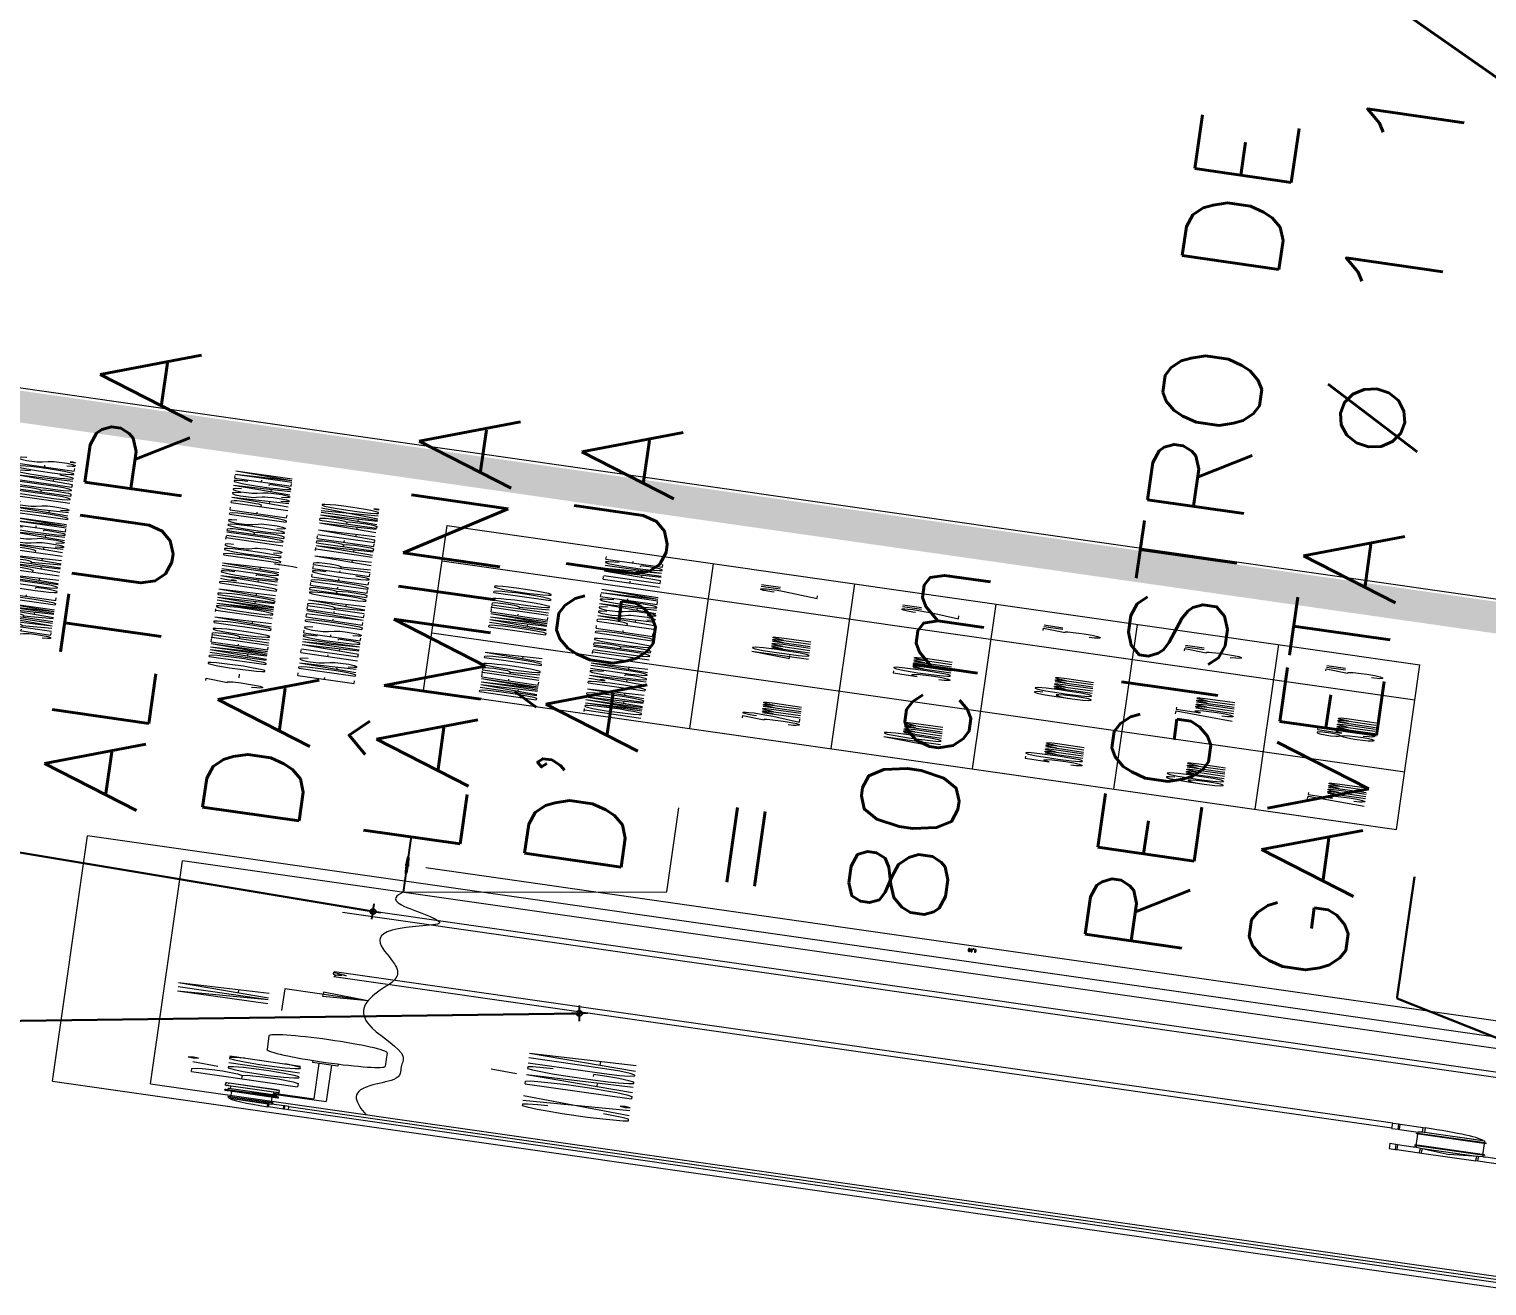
# Model space of a CAD drawing. Header units: millimetres. Extents: x -361192058 to 101130107379, y -14071650034 to 19218552450.
# Drawn here: x -137708.7 to -137434.1, y 43456.7 to 43693.5 of the extents above; entities that cross this region are included whole.
import ezdxf
from ezdxf.enums import TextEntityAlignment as Align

# ---------------------------------------------------------------- set-up
doc = ezdxf.new("R2010")
doc.units = ezdxf.units.MM
doc.header["$LTSCALE"] = 0.5
for name, color, linetype in [('02', 2, 'Continuous'), ('APBAN', 4, 'Continuous'), ('COTAS', 7, 'Continuous'), ('parede', 2, 'Continuous'), ('TEXT02', 3, 'Continuous'), ('tubulação esg', 4, 'Continuous'), ('TXT_0', 7, 'Continuous'), ('TXT_2', 6, 'Continuous')]:
    doc.layers.add(name, color=color, linetype=linetype)
doc.styles.add('ADITIVOCAD', font='ROMANS.shx')
doc.styles.add('COTAS', font='romans.shx')
doc.styles.add('R80', font='simplex.shx', dxfattribs={"height": 0.2})
doc.styles.add('ROMANS', font='romans', dxfattribs={"height": 0.1})
doc.styles.get("Standard").update_dxf_attribs({"font": 'txt.shx', "height": 0.12})
doc.dimstyles.new('COTAS', dxfattribs={"dimtxt": 0.08, "dimasz": 0.06, "dimexe": 0.18, "dimexo": 0.0625, "dimgap": 0.05, "dimtad": 1, "dimdec": 4, "dimzin": 4, "dimdsep": 46, "dimtxsty": 'R80', "dimblk1": 'DOT', "dimblk2": 'DOT', "dimsah": 1, "dimcen": 0.09, "dimse1": 1, "dimse2": 1, "dimclrt": 150, "dimadec": 0, "dimazin": 0, "dimtfac": 1, "dimtdec": 4, "dimtmove": 2, "dimatfit": 3, "dimldrblk": 'DOT', "dimfxl": 0, "dimtolj": 1, "dimtzin": 0, "dimarcsym": 0})

# ---------------------------------------------------------------- blocks, each defined once
blk = doc.blocks.new('_Dot')
at = {"color": 0, "lineweight": -2}
blk.add_line((-0.5, 0), (-1, 0), dxfattribs=at)
at = {"color": 0, "const_width": 0.5}
blk.add_lwpolyline([(-0.25, 0, 1), (0.25, 0, 1)], format="xyb", close=True, dxfattribs=at)
blk = doc.blocks.new('DOT')
for p, q in [((0, -1.5), (0, 1.5)), ((1.5, 0), (-1.5, 0))]:
    blk.add_line(p, q)
blk.add_circle((0, 0), 0.5)
blk = doc.blocks.new('BOLA')
for p, q in [((0, -1.435), (0, 1.435)), ((-1.435, 0), (1.435, 0))]:
    blk.add_line(p, q)
blk.add_circle((0, 0), 0.452)
blk = doc.blocks.new('APROVADO QUADRA 21.2 MBVII')
at = {"layer": '02', "color": 4, "lineweight": 18}
for p, q in [((4519.649, 2477.5429), (4521.2106, 2476.7155)), ((4521.2106, 2476.7155), (4524.6991, 2476.7155))]:
    blk.add_line(p, q, dxfattribs=at)
at = {"layer": '02', "color": 7, "lineweight": 18}
blk.add_line((4520.7755, 2473.9785), (4520.7755, 2477.4829), dxfattribs=at)
at = {"layer": '02', "lineweight": 18}
blk.add_lwpolyline([(4476.7707, 2438.8395), (4537.9707, 2438.8395), (4537.9707, 2483.3895), (4476.7707, 2483.3895)], close=True, dxfattribs=at)
at = {"layer": '02', "lineweight": 18, "const_width": 0.1}
blk.add_lwpolyline([(4477.5207, 2439.5895), (4537.2207, 2439.5895), (4537.2207, 2482.6395), (4477.5207, 2482.6395)], close=True, dxfattribs=at)
at = {"layer": 'COTAS', "lineweight": 18}
for p, q in [((4515.0233, 2477.8715), (4514.1216, 2477.8715)), ((4515.0229, 2477.6049), (4515.0233, 2477.8715)), ((4514.9338, 2477.7483), (4515.0231, 2477.7481)), ((4515.0229, 2477.6049), (4514.9338, 2477.7483)), ((4515.112, 2477.7483), (4515.0227, 2477.7481)), ((4515.0229, 2477.6049), (4515.112, 2477.7483))]:
    blk.add_line(p, q, dxfattribs=at)
blk.add_open_spline([(4519.649, 2477.5429), (4519.4734, 2477.5618), (4519.1114, 2477.6007), (4518.6768, 2477.3502), (4517.9092, 2477.6742), (4517.0901, 2477.554), (4516.1238, 2477.5098), (4515.1882, 2477.6127), (4514.1034, 2477.6407), (4513.1439, 2477.4541), (4512.4861, 2477.4767), (4512.0118, 2477.4603), (4511.3078, 2477.637), (4510.77, 2477.5935), (4510.3676, 2477.561)], degree=3, knots=[0, 0, 0, 0, 0.524106, 1.079856, 1.342524, 2.93107, 3.472606, 4.25026, 5.747679, 6.709959, 7.160989, 7.720557, 8.12396, 9.322028, 9.322028, 9.322028, 9.322028], dxfattribs=at)
at = {"layer": 'parede', "color": 7, "lineweight": 18}
for p, q in [((4509.9035, 2478.5592), (4520.1131, 2478.5592)), ((4509.9035, 2478.5592), (4509.9035, 2466.0319)), ((4520.1131, 2470.2059), (4520.1131, 2478.5592)), ((4510.3676, 2478.2498), (4510.3676, 2473.9185)), ((4510.3676, 2478.2498), (4519.649, 2478.2498)), ((4519.649, 2473.9185), (4519.649, 2478.2498))]:
    blk.add_line(p, q, dxfattribs=at)
at = {"layer": 'tubulação esg', "lineweight": 18}
for p, q in [((4510.2942, 2478.0017), (4510.291, 2477.9985)), ((4510.2942, 2477.8571), (4510.2942, 2478.0017)), ((4510.3069, 2478.0017), (4510.2942, 2478.0017)), ((4510.3069, 2477.8571), (4510.3069, 2478.0017)), ((4510.5322, 2477.8524), (4510.5322, 2478.0039)), ((4510.5322, 2478.0039), (4510.5356, 2478.0039)), ((4510.5391, 2478.0073), (4510.5391, 2478.0108)), ((4510.5391, 2477.8524), (4510.5391, 2478.0039)), ((4510.5425, 2478.0142), (4510.57, 2478.0142)), ((4510.5425, 2478.0108), (4510.5425, 2477.8455)), ((4510.57, 2477.8455), (4510.57, 2478.0108)), ((4510.5734, 2478.0073), (4510.5734, 2478.0108)), ((4510.5734, 2477.8524), (4510.5734, 2478.0039)), ((4510.5769, 2478.0039), (4510.6284, 2478.0039)), ((4510.6301, 2477.8541), (4510.6301, 2478.0022)), ((4510.7412, 2478.0039), (4510.7446, 2478.0039)), ((4510.7412, 2477.8524), (4510.7412, 2478.0039)), ((4510.7481, 2478.0073), (4510.7481, 2478.0108)), ((4510.7481, 2477.8524), (4510.7481, 2478.0039)), ((4510.7515, 2478.0142), (4510.8454, 2478.0142)), ((4510.8488, 2478.0073), (4510.8488, 2478.0108)), ((4510.8488, 2477.8524), (4510.8488, 2478.0039)), ((4510.8557, 2478.0039), (4510.8523, 2478.0039)), ((4510.8557, 2477.8524), (4510.8557, 2478.0039)), ((4510.2435, 2477.9985), (4510.2396, 2477.9947)), ((4510.2396, 2477.9947), (4510.2396, 2477.873)), ((4510.2435, 2477.8691), (4510.2435, 2477.9985)), ((4510.291, 2477.9985), (4510.2435, 2477.9985)), ((4510.291, 2477.8602), (4510.291, 2477.9985)), ((4510.3069, 2477.9918), (4510.5322, 2477.9918)), ((4510.6301, 2477.9969), (4510.7412, 2477.9969)), ((4510.6174, 2477.9281), (4510.6236, 2477.9281)), ((4510.6174, 2477.8483), (4510.6174, 2477.9281)), ((4510.6236, 2477.8483), (4510.6236, 2477.9281)), ((4510.1141, 2477.8691), (4510.1179, 2477.873)), ((4510.1141, 2477.8216), (4510.1141, 2477.8691)), ((4510.1141, 2477.8691), (4510.2435, 2477.8691)), ((4510.1179, 2477.873), (4510.2396, 2477.873)), ((4510.2396, 2477.873), (4510.2435, 2477.8691)), ((4510.2435, 2477.8691), (4510.2524, 2477.8602)), ((4510.3069, 2477.8623), (4510.5322, 2477.8623)), ((4513.0114, 2477.9), (4512.4514, 2477.9)), ((4510.1109, 2477.8184), (4510.1141, 2477.8216)), ((4510.1109, 2477.8057), (4510.1109, 2477.8184)), ((4510.1109, 2477.8184), (4510.2555, 2477.8184)), ((4510.1141, 2477.8216), (4510.2524, 2477.8216)), ((4510.2524, 2477.8216), (4510.2524, 2477.8602)), ((4510.291, 2477.8602), (4510.2524, 2477.8602)), ((4510.2555, 2477.8184), (4510.2524, 2477.8216)), ((4510.2555, 2477.8057), (4510.2555, 2477.8184)), ((4510.2942, 2477.8571), (4510.291, 2477.8602)), ((4510.3069, 2477.8571), (4510.2942, 2477.8571)), ((4510.5322, 2477.8524), (4510.5356, 2477.8524)), ((4510.5391, 2477.8455), (4510.5391, 2477.8489)), ((4510.5425, 2477.8421), (4510.57, 2477.8421)), ((4510.5734, 2477.8455), (4510.5734, 2477.8489)), ((4510.5769, 2477.8524), (4510.6174, 2477.8524)), ((4510.6174, 2477.8483), (4510.6236, 2477.8483)), ((4510.6236, 2477.8524), (4510.6284, 2477.8524)), ((4510.6301, 2477.8594), (4510.7412, 2477.8594)), ((4510.6667, 2477.8594), (4510.6667, 2477.6905)), ((4510.7071, 2477.8594), (4510.7071, 2477.7309)), ((4510.7412, 2477.8524), (4510.7446, 2477.8524)), ((4510.7481, 2477.8455), (4510.7481, 2477.8489)), ((4510.7515, 2477.8421), (4510.8454, 2477.8421)), ((4510.8488, 2477.8455), (4510.8488, 2477.8489)), ((4510.8557, 2477.8524), (4510.8523, 2477.8524)), ((4510.1109, 2477.8057), (4510.2555, 2477.8057)), ((4510.1226, 2477.8057), (4510.1226, 2472.0661)), ((4510.2439, 2477.8057), (4510.2439, 2472.0661)), ((4512.1831, 2477.7309), (4510.7071, 2477.7309)), ((4512.2663, 2477.751), (4512.1831, 2477.751)), ((4512.1831, 2477.6703), (4512.1831, 2477.751)), ((4518.4859, 2477.7251), (4518.485, 2472.366)), ((4518.6887, 2472.366), (4518.6887, 2477.7251)), ((4512.1831, 2477.6905), (4510.6667, 2477.6905)), ((4515.793, 2474.333), (4515.793, 2477.7226)), ((4516.0073, 2474.333), (4516.0073, 2477.7226)), ((4512.2663, 2477.6703), (4512.1831, 2477.6703)), ((4513.0114, 2477.5213), (4512.4514, 2477.5213)), ((4514.9451, 2474.333), (4514.9451, 2474.3134)), ((4515.1682, 2474.333), (4514.9451, 2474.333)), ((4514.9451, 2474.3134), (4514.95, 2474.3085)), ((4515.1682, 2474.3134), (4514.9451, 2474.3134)), ((4514.95, 2474.3085), (4514.95, 2474.2351)), ((4515.1634, 2474.3085), (4514.95, 2474.3085)), ((4515.1682, 2474.3134), (4515.1634, 2474.3085)), ((4515.1634, 2474.3085), (4515.1634, 2474.2586)), ((4515.1682, 2474.333), (4515.1682, 2474.3134)), ((4515.7885, 2474.333), (4516.0117, 2474.333)), ((4515.7885, 2474.333), (4515.7885, 2474.3134)), ((4515.7885, 2474.3134), (4516.0117, 2474.3134)), ((4515.7885, 2474.3134), (4515.7934, 2474.3085)), ((4515.7934, 2474.3085), (4516.0068, 2474.3085)), ((4515.7934, 2474.3085), (4515.7934, 2474.2488)), ((4516.0117, 2474.3134), (4516.0068, 2474.3085)), ((4516.0068, 2474.3085), (4516.0068, 2474.2351)), ((4516.0117, 2474.333), (4516.0117, 2474.3134)), ((4514.95, 2474.2351), (4514.9559, 2474.2292)), ((4514.95, 2474.2351), (4515.0567, 2474.2351)), ((4514.9558, 2474.2292), (4514.9558, 2474.055)), ((4514.9559, 2474.2292), (4515.0567, 2474.2292)), ((4515.1634, 2474.2488), (4515.0567, 2474.1421)), ((4515.1496, 2474.2351), (4515.0567, 2474.2351)), ((4515.1437, 2474.2292), (4515.0567, 2474.2292)), ((4515.1437, 2474.2292), (4515.1437, 2474.0551)), ((4515.1496, 2474.2351), (4515.1496, 2474.0491)), ((4515.2231, 2474.2488), (4515.1731, 2474.2488)), ((4515.228, 2474.2537), (4515.2231, 2474.2488)), ((4515.2231, 2474.0354), (4515.2231, 2474.2488)), ((4515.2231, 2474.2488), (4515.7093, 2474.2488)), ((4515.2475, 2474.2537), (4515.228, 2474.2537)), ((4515.228, 2474.0305), (4515.228, 2474.2537)), ((4515.2475, 2474.0305), (4515.2475, 2474.2537)), ((4515.7093, 2474.0305), (4515.7093, 2474.2537)), ((4515.7093, 2474.2537), (4515.7288, 2474.2537)), ((4515.7288, 2474.0305), (4515.7288, 2474.2537)), ((4515.7288, 2474.2537), (4515.7337, 2474.2488)), ((4515.7337, 2474.0354), (4515.7337, 2474.2488)), ((4515.7337, 2474.2488), (4515.7934, 2474.2488)), ((4515.8071, 2474.2351), (4515.7934, 2474.2488)), ((4515.8071, 2474.2351), (4516.0068, 2474.2351)), ((4515.8071, 2474.0354), (4515.8071, 2474.2351)), ((4515.8131, 2474.2292), (4515.8071, 2474.2351)), ((4516.0009, 2474.2292), (4515.8131, 2474.2292)), ((4515.8131, 2474.0413), (4515.8131, 2474.2292)), ((4516.0068, 2474.2351), (4516.0009, 2474.2292)), ((4515.1634, 2474.0354), (4515.0567, 2474.1421)), ((4514.95, 2474.0491), (4514.9559, 2474.0551)), ((4514.95, 2473.9757), (4514.95, 2474.0491)), ((4514.95, 2474.0491), (4515.0567, 2474.0491)), ((4514.9559, 2474.0551), (4515.0567, 2474.0551)), ((4515.1437, 2474.0551), (4515.0567, 2474.0551)), ((4515.1496, 2474.0491), (4515.0567, 2474.0491)), ((4515.1634, 2473.9757), (4515.1634, 2474.0256)), ((4515.2231, 2474.0354), (4515.1731, 2474.0354)), ((4515.228, 2474.0305), (4515.2231, 2474.0354)), ((4515.2231, 2474.0354), (4515.7093, 2474.0354)), ((4515.2475, 2474.0305), (4515.228, 2474.0305)), ((4515.7093, 2474.0305), (4515.7288, 2474.0305)), ((4515.7288, 2474.0305), (4515.7337, 2474.0354)), ((4515.7337, 2474.0354), (4515.8071, 2474.0354)), ((4515.8071, 2474.0354), (4515.8131, 2474.0413))]:
    blk.add_line(p, q, dxfattribs=at)
for centre, radius, start, end in [((4510.5356, 2478.0073), 0.00344, 270, 0), ((4510.5425, 2478.0108), 0.00344, 90, 180), ((4510.57, 2478.0108), 0.00344, 0, 90), ((4510.5769, 2478.0073), 0.00344, 180, 270), ((4510.6284, 2478.0022), 0.00172, 0, 90), ((4510.7446, 2478.0073), 0.00344, 270, 0), ((4510.7515, 2478.0108), 0.00344, 90, 180), ((4510.8454, 2478.0108), 0.00344, 0, 90), ((4510.8523, 2478.0073), 0.00344, 180, 270), ((4510.2428, 2477.8698), 0.125, 91.4733, 178.5267), ((4512.4514, 2477.7107), 0.1894, 90, 270), ((4513.0114, 2477.7107), 0.1894, 270, 90), ((4510.5356, 2477.8489), 0.00344, 0, 90), ((4510.5425, 2477.8455), 0.00344, 180, 270), ((4510.57, 2477.8455), 0.00344, 270, 0), ((4510.5769, 2477.8489), 0.00344, 90, 180), ((4510.6284, 2477.8541), 0.00172, 270, 0), ((4510.7446, 2477.8489), 0.00344, 0, 90), ((4510.7515, 2477.8455), 0.00344, 180, 270), ((4510.8454, 2477.8455), 0.00344, 270, 0), ((4510.8523, 2477.8489), 0.00344, 90, 180), ((4515.1731, 2474.2586), 0.00979, 180, 270), ((4515.8081, 2474.2341), 0.1928, 271.4733, 358.5267), ((4515.1731, 2474.0256), 0.00979, 90, 180)]:
    blk.add_arc(centre, radius, start, end, dxfattribs=at)
for points in [[(4515.9871, 2477.7265), (4515.916, 2477.6855), (4515.8671, 2477.7171), (4515.793, 2477.7226)], [(4515.8937, 2477.698), (4515.9361, 2477.7257), (4516.0073, 2477.7226)]]:
    blk.add_spline(points, degree=3, dxfattribs=at)
at = {"layer": 'TXT_2', "lineweight": 18}
for p, q in [((4528.0013, 2477.5701), (4528.0013, 2474.4531)), ((4528.0013, 2477.5701), (4534.8542, 2477.5701)), ((4530.3967, 2477.5701), (4530.3967, 2476.7165)), ((4533.3962, 2477.5701), (4533.3962, 2476.7165)), ((4534.8542, 2477.5701), (4534.8542, 2474.4531)), ((4528.0013, 2476.7165), (4534.8542, 2476.7165)), ((4530.3967, 2476.7165), (4530.3967, 2474.4531)), ((4533.3962, 2476.7165), (4533.3962, 2474.4531)), ((4528.0013, 2476.2638), (4534.8542, 2476.2638)), ((4528.0013, 2475.8111), (4534.8542, 2475.8111)), ((4528.0013, 2475.3584), (4534.8542, 2475.3584)), ((4528.0013, 2474.9057), (4534.8542, 2474.9057)), ((4528.0013, 2474.4531), (4534.8542, 2474.4531))]:
    blk.add_line(p, q, dxfattribs=at)
at = {"layer": '02', "color": 7, "lineweight": 18, "xscale": 0.06, "yscale": 0.06, "zscale": 0.06, "rotation": 90}
blk.add_blockref('BOLA', (4520.7755, 2477.5429), dxfattribs=at)
at = {"lineweight": 18, "insert": (4126.2855, 2620.7575), "char_height": 23.07542, "attachment_point": 1}
blk.add_mtext_dynamic_manual_height_columns('\\pt207.67878;QUADRA 21.2 - MBVII', width=240.627343, gutter_width=0.6, heights=[0], dxfattribs=at)
at = {"color": 0, "lineweight": 13, "flags": 8}
for p in [(4700.7247, 2280.1125), (4699.5738, 2277.8964), (4702.3546, 2276.195), (4703.6722, 2274.085), (4699.8445, 2272.2194), (4703.0488, 2270.137), (4703.0877, 2267.9803), (4700.6523, 2261.5216), (4700.7007, 2257.1593)]:
    blk.add_attdef('NIVEL', p, '', height=0.075, dxfattribs=at)
for rotation, width, p in [(90, 0.8, (4700.8205, 2275.7521)), (270, 0.6, (4703.8437, 2274.9021)), (90, 0.8, (4701.5575, 2268.5021)), (180, 0.6, (4651.1817, 2236.1931))]:
    blk.add_attdef('$PORTA', text='', height=0.09, rotation=rotation, dxfattribs=dict(at, width=width)).set_placement(p, align=Align.MIDDLE)
for p in [(4654.176, 2240.463), (4648.499, 2240.1923), (4637.8012, 2239.3845), (4633.4388, 2239.3361), (4656.3921, 2239.3121), (4652.4746, 2237.6822), (4646.4166, 2236.988), (4644.2598, 2236.9491), (4650.3646, 2236.3646)]:
    blk.add_attdef('NIVEL', p, '', height=0.075, rotation=270, dxfattribs=at)
at = {"color": 0, "lineweight": 13, "width": 0.8, "flags": 8}
for p in [(4652.0317, 2239.2163), (4644.7817, 2238.4793)]:
    blk.add_attdef('$PORTA', text='', height=0.09, dxfattribs=at).set_placement(p, align=Align.MIDDLE)
at = {"layer": '02', "color": 3, "lineweight": 18, "insert": (4520.6155, 2475.7307), "char_height": 0.12, "attachment_point": 5, "rotation": 90}
blk.add_mtext('\\A1;0,80', dxfattribs=at)
at = {"layer": 'APBAN', "lineweight": 18, "insert": (4521.2624, 2477.2827), "char_height": 0.309381, "width": 4.370666, "attachment_point": 4, "style": 'COTAS'}
blk.add_mtext("ALTURA DA LÂMINA D'ÁGUA = 80cm", dxfattribs=at)
at = {"layer": 'APBAN', "lineweight": 18, "insert": (4521.2286, 2474.9189), "char_height": 0.309381, "attachment_point": 4, "style": 'COTAS'}
blk.add_mtext('REGISTRO DE\\PGAVETA %%C 1 1/2"', dxfattribs=at)
at = {"layer": 'TEXT02', "lineweight": 18, "style": 'ROMANS'}
for s, height, p in [('NA', 0.28927, (4514.2722, 2478.2076)), ('CX. DÁGUA', 0.34032, (4511.5195, 2477.0738))]:
    blk.add_text(s, height=height, dxfattribs=at).set_placement(p, align=Align.TOP_LEFT)
blk.add_text('Bóia', height=0.34032, dxfattribs=at).set_placement((4511.0479, 2477.7872))
at = {"layer": 'TXT_0', "lineweight": 18, "style": 'ADITIVOCAD'}
for s, height, p in [('SERVIRAM DE GUIA PARA PASSAGEM DAS TUBULACOES.', 0.181074, (4527.8768, 2478.7647)), ('3 - O DIAMETRO DA TOMADA D`AGUA ,DOS TUBOS DE PASSAGEM', 0.181074, (4527.0947, 2478.077)), ('E DAS FLANGES DEVERA OBEDECER A TABELA ABAIXO.', 0.181074, (4527.8421, 2477.7906)), ('DIAMETRO DA', 0.181074, (4528.2415, 2477.212)), ('DIAMETRO DO', 0.181074, (4530.9448, 2477.212)), ('TOMADA D`AGUA', 0.181074, (4528.0729, 2476.8749)), ('TUBO DE PASSAGEM', 0.181074, (4530.4871, 2476.8749)), ('FLANGE', 0.18107, (4533.5492, 2476.8749)), ('32mm', 0.18107, (4528.6978, 2476.3753)), ('40mm', 0.18107, (4531.4056, 2476.3753)), ('2"', 0.18107, (4534.0093, 2476.3753)), ('40mm', 0.18107, (4528.6978, 2475.9226)), ('50mm', 0.18107, (4531.4056, 2475.9226)), ('2"', 0.18107, (4534.0093, 2475.9226)), ('50mm', 0.18107, (4528.6978, 2475.4699)), ('60mm', 0.18107, (4531.4056, 2475.4699)), ('3"', 0.18107, (4534.0093, 2475.4699)), ('60mm', 0.18107, (4528.6978, 2475.0172)), ('75mm', 0.18107, (4531.4056, 2475.0172)), ('3"', 0.18107, (4534.0093, 2475.0172)), ('75mm', 0.18107, (4528.6978, 2474.5645)), ('85mm', 0.18107, (4531.4056, 2474.5645)), ('3"', 0.18107, (4534.0093, 2474.5645))]:
    blk.add_text(s, height=height, dxfattribs=at).set_placement(p)
at = {"layer": 'APBAN', "lineweight": 18}
blk.add_leader([(4518.6887, 2477.6291), (4519.2227, 2479.3751)], dimstyle='COTAS', override={"dimldrblk": 'DOT'}, dxfattribs=at)
at = {"layer": 'APBAN', "lineweight": 18, "annotation_type": 0, "has_hookline": 1}
for points, hookline_direction, text_width in [([(4515.7421, 2476.9353), (4511.4908, 2479.0283), (4511.4308, 2479.0283)], 1, 3.963), ([(4517.5864, 2473.2436), (4521.1186, 2474.3754), (4521.1786, 2474.3754)], 0, 4.1693)]:
    blk.add_leader(points, dimstyle='COTAS', override={"dimldrblk": 'DOT'}, dxfattribs=dict(at, hookline_direction=hookline_direction, text_width=text_width))

msp = doc.modelspace()

# ---------------------------------------------------------------- block references
at = {"layer": '02', "color": 0, "lineweight": 30, "xscale": -4.574818403918471, "yscale": -59.40450511825884, "zscale": 4.574818403918471, "rotation": 261.8606972171988}
msp.add_blockref('APROVADO QUADRA 21.2 MBVII', (5129.041, 2225.201), dxfattribs=at)

doc.saveas('drawing.dxf')
